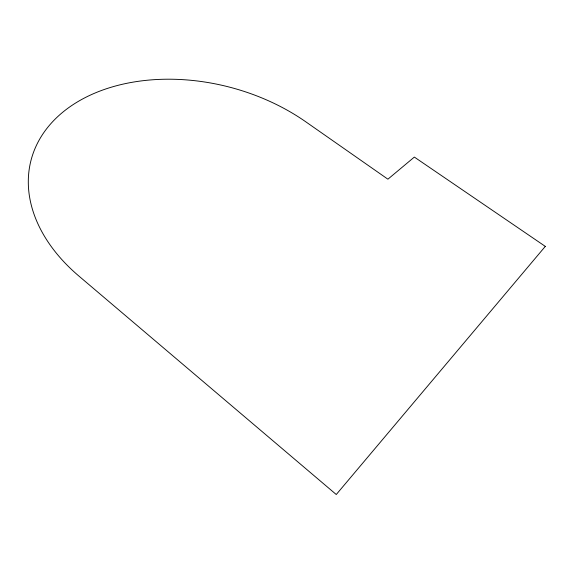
<?xml version="1.0" encoding="UTF-8"?>
<svg xmlns="http://www.w3.org/2000/svg" width="574" height="574" viewBox="0 0 574 574"><rect width="100%" height="100%" fill="white"/><g stroke="black" fill="none" stroke-linecap="round" stroke-linejoin="round"><path stroke-width="0.86" d="M545.3 246.389L336.264 494.515L78.911 276.072A174.539 121.265 14.9 0 1 71.363 105.788A174.539 121.265 14.9 0 1 305.791 121.81L387.902 179.188L414.349 157.075L545.3 246.389"/></g></svg>
